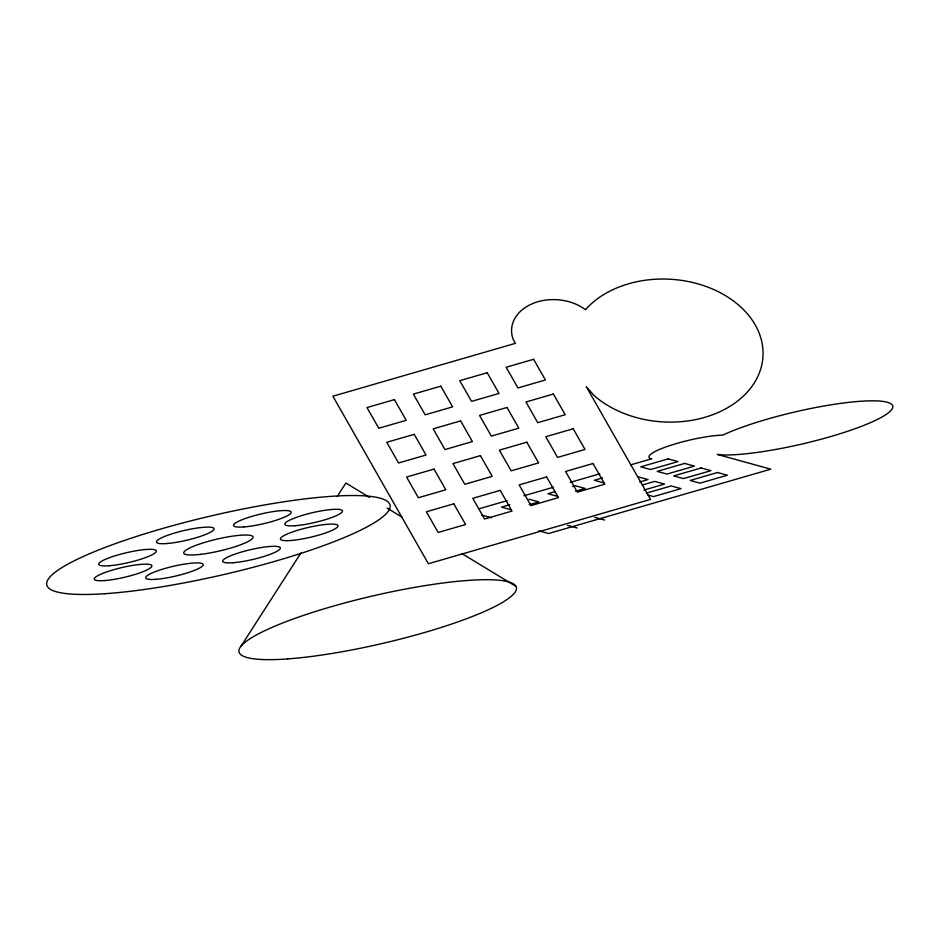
<?xml version="1.0" encoding="UTF-8"?>
<svg xmlns="http://www.w3.org/2000/svg" width="939" height="939" viewBox="0 0 939 939"><rect width="100%" height="100%" fill="white"/><g stroke="black" fill="none" stroke-linecap="round" stroke-linejoin="round"><path stroke-width="1.41" d="M241.135 646.02L300.985 552.883M337.218 496.496L345.881 483.022L369.626 497.459M479.019 508.785L507.107 500.651M523.962 495.769L553.458 487.235M570.302 482.353L599.798 473.808M630.691 464.864L651.76 458.76L649.847 458.22A43.534 7.406 -13.1 0 1 672.195 444.828A43.534 7.406 -13.1 0 1 722.971 435.086L724.016 434.557A96.506 16.421 -13.1 0 1 862.155 401.164A96.506 16.421 -13.1 0 1 862.471 425.942A96.506 16.421 -13.1 0 1 724.262 455.016L717.314 454.429L770.79 469.171L548.611 533.528L538.857 530.84M509.771 504.759L501.543 507.154L511.356 509.854M554.796 491.719L547.942 493.714L557.743 496.414M572.637 486.555L575.384 485.756L585.197 488.468L575.584 491.25M602.568 477.892L594.34 480.275L604.141 482.975M529.197 504.689L538.798 501.907L528.986 499.196M639.823 481.953L648.063 479.559L638.25 476.859M642.358 484.97L654.718 481.402L664.519 484.101L643.943 490.064M646.478 493.092L671.185 485.933L680.986 488.644L653.544 496.59L647.933 495.041M594.857 517.354L604.669 520.053M567.402 525.3L577.215 528M481.73 515.088L491.484 517.776M387.126 508.105L402.127 517.225M462.129 553.705L516.016 586.441M586.511 308.497L585.56 309.764A43.534 32.219 3.7 0 0 533.012 303.426A43.534 32.219 3.7 0 0 513.128 339.237L515.441 343.334L332.876 396.211L428.372 563.74L650.551 499.384L586.253 386.586L594.129 395.577A96.506 71.423 3.7 0 0 736.258 402.056A96.506 71.423 3.7 0 0 727.032 296.595A96.506 71.423 3.7 0 0 586.511 308.497M394.415 399.615L366.973 407.561L378.769 428.254L406.211 420.308L394.415 399.615M440.814 386.175L413.371 394.122L425.167 414.815L452.61 406.869L440.814 386.175M487.212 372.736L459.758 380.682L471.554 401.376L499.008 393.429L487.212 372.736M533.61 359.297L506.156 367.243L517.952 387.936L545.406 379.99L533.61 359.297M414.216 434.346L386.774 442.292L398.57 462.986L426.013 455.039L414.216 434.346M460.615 420.907L433.172 428.853L444.969 449.558L472.411 441.6L460.615 420.907M507.013 407.467L479.559 415.425L491.355 436.119L518.809 428.161L507.013 407.467M553.411 394.028L525.957 401.986L537.754 422.679L565.208 414.721L553.411 394.028M434.018 469.089L406.575 477.035L418.371 497.729L445.814 489.782L434.018 469.089M480.416 455.65L452.974 463.596L464.77 484.289L492.212 476.343L480.416 455.65M526.814 442.21L499.36 450.157L511.168 470.85L538.61 462.904L526.814 442.21M573.213 428.771L545.759 436.717L557.555 457.41L585.009 449.464L573.213 428.771M453.819 503.82L426.376 511.767L438.173 532.46L465.615 524.514L453.819 503.82M500.217 490.381L472.775 498.327L484.571 519.021L512.013 511.074L500.217 490.381M546.615 476.942L519.173 484.888L530.969 505.593L558.412 497.635L546.615 476.942M593.014 463.502L565.56 471.46L577.356 492.153L604.81 484.195L593.014 463.502M668.181 458.878L640.727 466.836L650.539 469.535L677.981 461.589L668.181 458.878M684.648 463.42L657.194 471.366L667.007 474.078L694.449 466.12L684.648 463.42M701.116 467.962L673.662 475.909L683.475 478.608L710.917 470.662L701.116 467.962M717.572 472.493L690.13 480.451L699.942 483.151L727.385 475.204L717.572 472.493M104.382 593.741A176.203 29.989 -13.1 0 0 386.657 513.234A176.203 29.989 -13.1 0 0 164.172 528.047A176.203 29.989 -13.1 0 0 104.382 593.741M200.582 554.362A35.6 6.057 -13.1 0 0 253.096 537.272A35.6 6.057 -13.1 0 0 201.533 543.388A35.6 6.057 -13.1 0 0 200.582 554.362M104.452 580.584A29.543 5.024 -13.1 0 0 151.425 566.98A29.543 5.024 -13.1 0 0 113.408 569.773A29.543 5.024 -13.1 0 0 104.452 580.584M155.804 579.328A29.543 5.024 -13.1 0 0 202.777 565.724A29.543 5.024 -13.1 0 0 164.748 568.529A29.543 5.024 -13.1 0 0 155.804 579.328M232.895 562.743A29.543 5.024 -13.1 0 0 279.869 549.139A29.543 5.024 -13.1 0 0 241.851 551.932A29.543 5.024 -13.1 0 0 232.895 562.743M290.585 540.524A29.543 5.024 -13.1 0 0 337.559 526.92A29.543 5.024 -13.1 0 0 299.529 529.725A29.543 5.024 -13.1 0 0 290.585 540.524M295.069 525.711A29.543 5.024 -13.1 0 0 342.042 512.095A29.543 5.024 -13.1 0 0 304.013 514.901A29.543 5.024 -13.1 0 0 295.069 525.711M243.729 526.955A29.543 5.024 -13.1 0 0 290.691 513.351A29.543 5.024 -13.1 0 0 252.673 516.145A29.543 5.024 -13.1 0 0 243.729 526.955M166.626 543.552A29.543 5.024 -13.1 0 0 213.599 529.936A29.543 5.024 -13.1 0 0 175.57 532.742A29.543 5.024 -13.1 0 0 166.626 543.552M108.936 565.759A29.543 5.024 -13.1 0 0 155.909 552.155A29.543 5.024 -13.1 0 0 117.891 554.949A29.543 5.024 -13.1 0 0 108.936 565.759M287.85 658.896A142.388 24.238 -13.1 0 0 514.22 593.331A142.388 24.238 -13.1 0 0 330.962 606.805A142.388 24.238 -13.1 0 0 287.85 658.896"/></g></svg>
